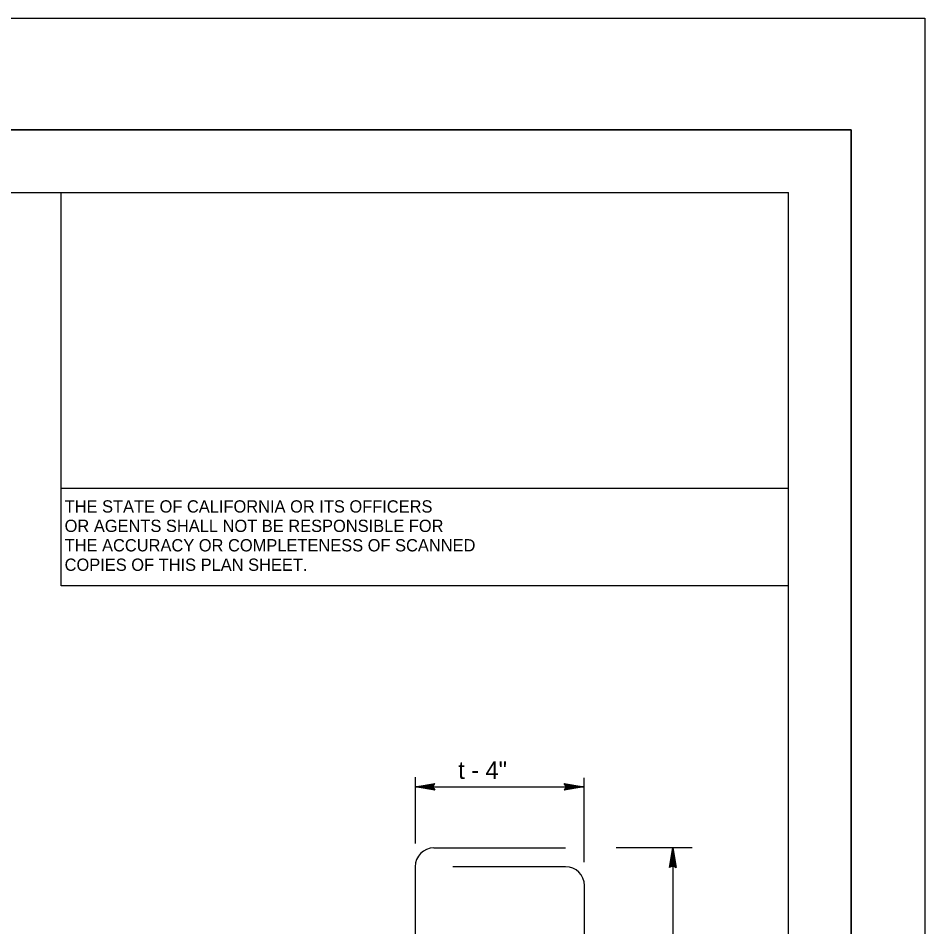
# Model space of a CAD drawing. Extents: x -894 to 866, y -476 to 714.
# Drawn here: x 504.4 to 866, y 351 to 713.6 of the extents above; entities that cross this region are included whole.
import ezdxf

# ---------------------------------------------------------------- set-up
doc = ezdxf.new("R2010")
doc.units = 0
for name, color, linetype in [('10 Sheet Format', 7, 'Continuous'), ('13 Ramp Align', 7, 'Continuous'), ('56 Stage 3 Anno', 7, 'Continuous'), ('57 Undefined', 7, 'Continuous')]:
    doc.layers.add(name, color=color, linetype=linetype)

msp = doc.modelspace()

# ---------------------------------------------------------------- linework, layer by layer
at = {"layer": '10 Sheet Format'}
for p, q in [((-863.43, 668.96), (836.58, 668.96)), ((836.58, 668.97), (836.58, 668.97)), ((836.58, 668.96), (836.58, -431.04)), ((-813.45, 643.96), (811.55, 643.96)), ((521.55, 487.06), (521.55, 643.96)), ((811.55, -406.04), (811.55, 643.96)), ((811.55, 525.89), (521.55, 525.89)), ((811.55, 487.06), (521.55, 487.06))]:
    msp.add_line(p, q, dxfattribs=at)
for points in [[(-894.04, 713.56), (865.96, 713.56), (865.96, -476.44), (-894.04, -476.44)], [(-863.43, -431.04), (836.58, -431.04), (836.58, 668.96), (-863.43, 668.96)]]:
    msp.add_lwpolyline(points, close=True, dxfattribs=at)
at = {"layer": '13 Ramp Align'}
for p, q in [((670.18, 382.53), (722.68, 382.53)), ((662.68, 375.03), (662.68, 262.53)), ((722.68, 375.03), (677.68, 375.03)), ((730.18, 255.01), (730.18, 367.53))]:
    msp.add_line(p, q, dxfattribs=at)
for centre, start, end in [((670.18, 375.03), 90, 180), ((722.68, 367.53), 0, 90)]:
    msp.add_arc(centre, 7.5, start, end, dxfattribs=at)
at = {"layer": '56 Stage 3 Anno'}
for p, q in [((662.68, 410.71), (662.68, 384.33)), ((730.01, 410.45), (730.01, 376.81)), ((662.68, 406.93), (670.56, 408.24)), ((662.68, 406.93), (670.36, 407.91)), ((670.15, 407.58), (662.68, 406.93)), ((669.95, 407.25), (662.68, 406.93)), ((662.68, 406.93), (730.01, 406.93)), ((669.75, 406.93), (662.68, 406.93)), ((670.56, 405.61), (662.68, 406.93)), ((662.68, 406.93), (670.15, 406.27)), ((670.36, 405.94), (662.68, 406.93)), ((662.68, 406.93), (669.95, 406.6)), ((669.75, 406.93), (670.15, 407.58)), ((670.15, 406.27), (669.75, 406.93)), ((670.15, 407.58), (670.56, 408.24)), ((670.15, 406.27), (670.56, 405.61)), ((722.54, 407.58), (722.13, 408.24)), ((722.13, 408.24), (730.01, 406.93)), ((730.01, 406.93), (722.13, 405.61)), ((722.54, 406.27), (722.13, 405.61)), ((722.33, 407.91), (730.01, 406.93)), ((730.01, 406.93), (722.33, 405.94)), ((730.01, 406.93), (722.54, 407.58)), ((722.54, 407.58), (722.94, 406.93)), ((722.54, 406.27), (730.01, 406.93)), ((722.94, 406.93), (722.54, 406.27)), ((730.01, 406.93), (722.74, 407.25)), ((722.74, 406.6), (730.01, 406.93)), ((722.94, 406.93), (730.01, 406.93)), ((773.15, 382.53), (742.91, 382.53)), ((764.19, 374.66), (765.5, 382.53)), ((764.52, 374.86), (765.5, 382.53)), ((765.5, 382.53), (764.85, 375.06)), ((765.5, 382.53), (765.18, 375.26)), ((765.5, 382.53), (765.5, 247.59)), ((765.5, 375.47), (765.5, 382.53)), ((765.5, 382.53), (766.82, 374.66)), ((766.16, 375.06), (765.5, 382.53)), ((765.83, 375.26), (765.5, 382.53)), ((765.5, 382.53), (766.49, 374.86)), ((764.85, 375.06), (764.19, 374.66)), ((764.85, 375.06), (765.5, 375.47)), ((765.5, 375.47), (766.16, 375.06)), ((766.16, 375.06), (766.82, 374.66))]:
    msp.add_line(p, q, dxfattribs=at)

# ---------------------------------------------------------------- texts
at = {"layer": '10 Sheet Format'}
for s, p in [('THE STATE OF CALIFORNIA OR ITS OFFICERS', (522.88, 516.32)), ('OR AGENTS SHALL NOT BE RESPONSIBLE FOR', (522.88, 508.57)), ('THE ACCURACY OR COMPLETENESS OF SCANNED', (522.88, 500.82)), ('COPIES OF THIS PLAN SHEET.', (522.88, 493.07))]:
    msp.add_text(s, height=4.9, dxfattribs=at).set_placement(p)
at = {"layer": '57 Undefined'}
msp.add_text('t - 4"', height=7, dxfattribs=at).set_placement((679.86, 410.05))

doc.saveas('drawing.dxf')
